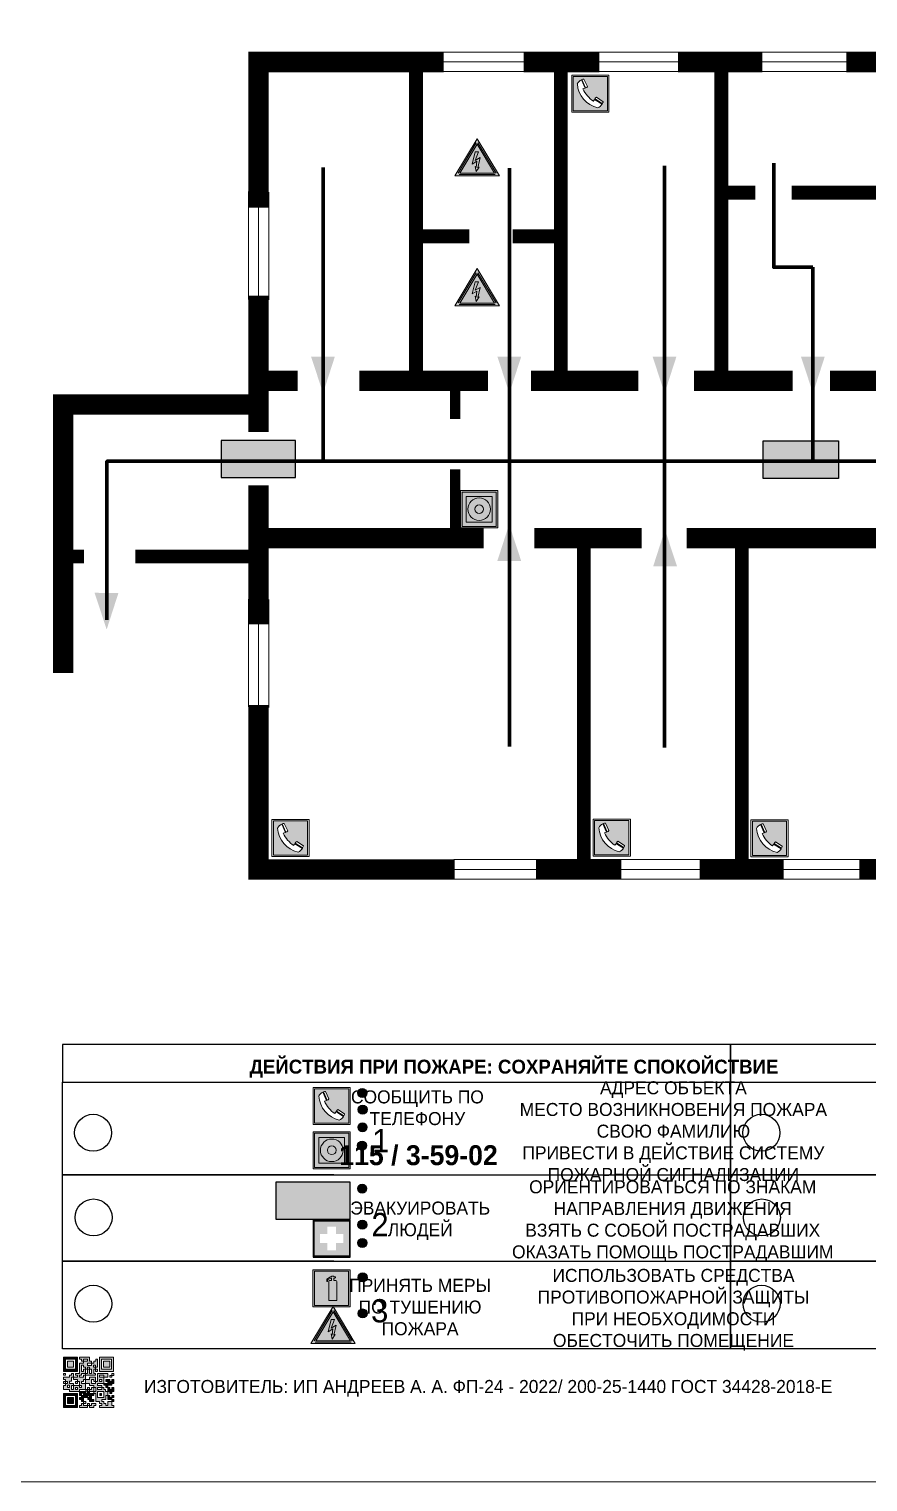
# Model space of a CAD drawing. Header units: millimetres. Extents: x 13114 to 67229, y 22859 to 38520.
# Drawn here: x 24420 to 24600.5, y 34762.7 to 35075.5 of the extents above; entities that cross this region are included whole.
import ezdxf

# ---------------------------------------------------------------- set-up
doc = ezdxf.new("R2010")
doc.units = ezdxf.units.MM
doc.layers.add('План_Штампы', color=7, linetype='Continuous')
doc.styles.add('обычный', font='arial.ttf')

# ---------------------------------------------------------------- blocks, each defined once
blk = doc.blocks.new('A$C3E6D3DDE')
at = {"lineweight": 5}
h = blk.add_hatch(color=40, dxfattribs=at)
h.paths.add_polyline_path([(24.1, 1.45), (16.46, -11.35), (31.74, -11.35)])
h.paths.add_polyline_path([(24.09, -0.46), (30.03, -10.41), (18.14, -10.41)], flags=16)
h.paths.add_polyline_path([(24.54, -3.08), (23.41, -6.02), (25.13, -5.01), (24.33, -8.5), (24.82, -8.27), (23.79, -9.86), (23.4, -8.04), (23.8, -8.43), (24.04, -6.29), (22.39, -7.25), (23.44, -3.08)], flags=0)
h = blk.add_hatch(color=256, dxfattribs=at)
h.paths.add_polyline_path([(24.37, 0.03, 0.567511), (23.82, 0.03), (17.59, -10.4, 0.582454), (17.86, -10.88), (30.32, -10.88, 0.582149), (30.6, -10.4)])
h.paths.add_polyline_path([(24.09, -0.46), (18.14, -10.41), (30.03, -10.41)], flags=16)
h.paths.add_polyline_path([(24.54, -3.08), (23.41, -6.02), (25.13, -5.01), (24.33, -8.5), (24.82, -8.27), (23.79, -9.86), (23.4, -8.04), (23.8, -8.43), (24.04, -6.29), (22.39, -7.25), (23.44, -3.08)], flags=0)
h = blk.add_hatch(color=40, dxfattribs=at)
h.paths.add_polyline_path([(24.09, -0.46), (18.14, -10.41), (30.03, -10.41)])
h.paths.add_polyline_path([(24.82, -8.27), (23.79, -9.86), (23.4, -8.04), (23.8, -8.43), (24.04, -6.29), (22.39, -7.25), (23.44, -3.08), (24.54, -3.08), (23.41, -6.02), (25.13, -5.01), (24.33, -8.5)], flags=16)
at = {"color": 40, "lineweight": 5}
for p, q in [((16.46, -11.35), (24.1, 1.45)), ((24.1, 1.45), (31.74, -11.35))]:
    blk.add_line(p, q, dxfattribs=at)
at = {"lineweight": 5}
for p, q in [((17.59, -10.4), (23.82, 0.03)), ((24.37, 0.03), (30.6, -10.4)), ((18.14, -10.41), (24.09, -0.46)), ((23.44, -3.08), (22.39, -7.25)), ((23.41, -6.02), (24.54, -3.08)), ((24.54, -3.08), (23.44, -3.08)), ((24.09, -0.46), (30.03, -10.41)), ((22.39, -7.25), (24.04, -6.29)), ((23.8, -8.43), (23.4, -8.04)), ((23.4, -8.04), (23.79, -9.86)), ((25.13, -5.01), (23.41, -6.02)), ((23.79, -9.86), (24.82, -8.27)), ((24.04, -6.29), (23.8, -8.43)), ((24.33, -8.5), (25.13, -5.01)), ((24.82, -8.27), (24.33, -8.5)), ((17.86, -10.88), (30.32, -10.88)), ((18.14, -10.41), (30.03, -10.41))]:
    blk.add_line(p, q, dxfattribs=at)
at = {"color": 50, "lineweight": 5}
blk.add_line((31.74, -11.35), (16.46, -11.35), dxfattribs=at)
blk = doc.blocks.new('QR')
at = {"lineweight": 0}
h = blk.add_hatch(color=256, dxfattribs=at)
h.dxf.hatch_style = 1
h.paths.add_polyline_path([(9241.16, 2687.38), (9242.01, 2687.38), (9242.01, 2687.83), (9241.59, 2687.83), (9241.59, 2688.68), (9239.45, 2688.68), (9239.45, 2688.25), (9239.86, 2688.25), (9239.86, 2687.83), (9240.29, 2687.83), (9240.29, 2688.25), (9241.16, 2688.25), (9241.16, 2687.83), (9240.29, 2687.83), (9240.29, 2687.38), (9239.45, 2687.38), (9239.45, 2685.22), (9238.57, 2685.22), (9238.57, 2684.8), (9239.02, 2684.8), (9239.02, 2684.37), (9238.13, 2684.37), (9238.13, 2683.92), (9239.02, 2683.92), (9239.02, 2683.5), (9239.44, 2683.5), (9239.44, 2682.64), (9239.87, 2682.64), (9239.87, 2682.18), (9239.44, 2682.18), (9239.44, 2682.64), (9238.13, 2682.64), (9238.13, 2681.76), (9237.71, 2681.76), (9237.71, 2682.64), (9238.13, 2682.64), (9238.13, 2683.07), (9237.27, 2683.07), (9237.27, 2683.51), (9237.71, 2683.51), (9237.71, 2684.37), (9238.13, 2684.37), (9238.13, 2685.22), (9237.71, 2685.22), (9237.71, 2684.8), (9237.28, 2684.8), (9237.28, 2684.38), (9235.98, 2684.38), (9235.98, 2683.92), (9236.4, 2683.92), (9236.4, 2683.49), (9236.84, 2683.49), (9236.84, 2683.07), (9236.4, 2683.07), (9236.4, 2682.64), (9235.98, 2682.64), (9235.98, 2681.76), (9237.29, 2681.76), (9237.29, 2681.33), (9239.43, 2681.33), (9239.43, 2681.76), (9240.74, 2681.76), (9240.74, 2683.05), (9239.87, 2683.05), (9239.87, 2683.5), (9240.29, 2683.5), (9240.29, 2683.91), (9240.74, 2683.91), (9240.74, 2684.81), (9240.29, 2684.81), (9240.29, 2684.79), (9240.29, 2684.37), (9239.45, 2684.37), (9239.45, 2684.8), (9239.87, 2684.8), (9239.87, 2685.21), (9240.74, 2685.21), (9240.74, 2686.1), (9240.29, 2686.1), (9240.29, 2685.64), (9239.86, 2685.64), (9239.86, 2686.95), (9240.29, 2686.95), (9240.29, 2686.52), (9240.74, 2686.52), (9240.74, 2686.1), (9241.16, 2686.1), (9241.16, 2686.53), (9241.59, 2686.53), (9241.59, 2686.1), (9242.02, 2686.1), (9242.02, 2685.21), (9241.59, 2685.21), (9241.59, 2686.1), (9241.16, 2686.1), (9241.16, 2685.21), (9240.74, 2685.21), (9240.74, 2684.81), (9242.89, 2684.81), (9242.89, 2685.22), (9242.47, 2685.22), (9242.47, 2686.11), (9242.89, 2686.11), (9242.89, 2686.52), (9242.46, 2686.52), (9242.46, 2686.95), (9242.89, 2686.95), (9242.89, 2686.52), (9243.32, 2686.52), (9243.32, 2688.26), (9242.9, 2688.26), (9242.9, 2687.83), (9242.47, 2687.83), (9242.47, 2687.38), (9242.01, 2687.38), (9242.01, 2686.94), (9241.16, 2686.94)])
h.paths.add_polyline_path([(9239.02, 2682.18), (9239.02, 2681.76), (9238.54, 2681.76), (9238.54, 2682.18)], flags=16)
h.paths.add_polyline_path([(9237.27, 2682.65), (9237.27, 2682.19), (9236.83, 2682.19), (9236.83, 2682.65)], flags=16)
h = blk.add_hatch(color=256, dxfattribs=at)
h.dxf.hatch_style = 1
h.paths.add_polyline_path([(9238.15, 2687.83), (9236.83, 2687.83), (9236.83, 2686.52), (9238.15, 2686.52)], flags=0)
h.paths.add_polyline_path([(9239.01, 2685.65), (9239.01, 2688.68), (9235.98, 2688.68), (9235.98, 2685.65)])
h.paths.add_polyline_path([(9236.41, 2686.1), (9236.41, 2688.26), (9238.56, 2688.26), (9238.56, 2686.1)], flags=16)
h.paths.add_polyline_path([(9236.83, 2686.52), (9236.83, 2687.83), (9238.15, 2687.83), (9238.15, 2686.52)], flags=0)
h = blk.add_hatch(color=256, dxfattribs=at)
h.dxf.hatch_style = 1
h.paths.add_polyline_path([(9238.15, 2686.52), (9238.15, 2687.83), (9236.83, 2687.83), (9236.83, 2686.52)])
h.paths.add_polyline_path([(9245.91, 2686.52), (9245.91, 2687.83), (9244.59, 2687.83), (9244.59, 2686.52)], flags=0)
h.paths.add_polyline_path([(9246.77, 2685.65), (9246.77, 2688.68), (9243.74, 2688.68), (9243.74, 2685.65)])
h.paths.add_polyline_path([(9244.17, 2686.1), (9244.17, 2688.26), (9246.32, 2688.26), (9246.32, 2686.1)], flags=16)
h.paths.add_polyline_path([(9244.59, 2686.52), (9244.59, 2687.83), (9245.91, 2687.83), (9245.91, 2686.52)], flags=0)
h = blk.add_hatch(color=256, dxfattribs=at)
h.dxf.hatch_style = 1
h.paths.add_polyline_path([(9240.75, 2681.76), (9240.75, 2681.35), (9241.17, 2681.35), (9241.17, 2681.76)])
h.paths.add_polyline_path([(9241.6, 2682.18), (9241.17, 2682.18), (9241.17, 2681.76), (9241.6, 2681.76)])
h.paths.add_polyline_path([(9242.47, 2681.34), (9242.47, 2682.19), (9242.02, 2682.19), (9242.02, 2681.76), (9241.6, 2681.76), (9241.6, 2681.34)])
h.paths.add_polyline_path([(9239.87, 2678.3), (9239.44, 2678.3), (9239.44, 2677.89), (9241.17, 2677.89), (9241.17, 2678.3), (9240.28, 2678.3), (9240.28, 2678.73), (9239.87, 2678.73)])
h.paths.add_polyline_path([(9240.75, 2678.73), (9240.75, 2679.19), (9240.28, 2679.19), (9240.28, 2678.73)])
h.paths.add_polyline_path([(9241.6, 2678.73), (9241.17, 2678.73), (9241.17, 2678.3), (9241.6, 2678.3)])
h.paths.add_polyline_path([(9242.02, 2678.3), (9241.6, 2678.3), (9241.6, 2677.89), (9242.48, 2677.89), (9242.48, 2678.31), (9242.9, 2678.31), (9242.9, 2678.73), (9242.02, 2678.73)])
h.paths.add_polyline_path([(9246.36, 2684.37), (9246.36, 2684.79), (9245.93, 2684.79), (9245.93, 2684.37)])
h.paths.add_polyline_path([(9246.78, 2685.2), (9246.36, 2685.2), (9246.36, 2684.79), (9246.78, 2684.79)])
h.paths.add_polyline_path([(9245.91, 2687.83), (9244.59, 2687.83), (9244.59, 2686.52), (9245.91, 2686.52)])
h = blk.add_hatch(color=256, dxfattribs=at)
h.dxf.hatch_style = 1
h.paths.add_polyline_path([(9243.32, 2686.11), (9242.89, 2686.11), (9242.89, 2685.64), (9243.32, 2685.64)])
h.paths.add_polyline_path([(9239.02, 2683.07), (9239.02, 2683.5), (9238.56, 2683.5), (9238.56, 2683.07)])
h.paths.add_polyline_path([(9236.4, 2684.8), (9236.4, 2685.22), (9235.98, 2685.22), (9235.98, 2684.8)])
h.paths.add_polyline_path([(9236.4, 2683.07), (9236.4, 2683.49), (9235.98, 2683.49), (9235.98, 2683.07)])
h = blk.add_hatch(color=256, dxfattribs=at)
h.dxf.hatch_style = 1
h.paths.add_polyline_path([(9243.32, 2682.64), (9243.32, 2683.07), (9244.62, 2683.07), (9244.62, 2684.37), (9243.74, 2684.37), (9243.74, 2684.8), (9244.62, 2684.8), (9244.62, 2684.37), (9245.48, 2684.37), (9245.48, 2685.22), (9243.32, 2685.22), (9243.32, 2683.5), (9242.89, 2683.5), (9242.89, 2683.06), (9242.01, 2683.06), (9242.01, 2683.91), (9242.47, 2683.91), (9242.47, 2683.5), (9242.89, 2683.5), (9242.89, 2684.38), (9241.59, 2684.38), (9241.59, 2683.91), (9240.74, 2683.91), (9240.74, 2683.05), (9241.59, 2683.05), (9241.59, 2682.64), (9242.47, 2682.64), (9242.47, 2682.19), (9242.91, 2682.19), (9242.91, 2681.34), (9242.48, 2681.34), (9242.48, 2680.91), (9242.91, 2680.91), (9242.91, 2679.17), (9243.75, 2679.17), (9243.75, 2678.73), (9244.2, 2678.73), (9244.2, 2678.3), (9243.75, 2678.3), (9243.75, 2677.88), (9246.78, 2677.88), (9246.78, 2678.3), (9246.35, 2678.3), (9246.35, 2679.19), (9245.48, 2679.19), (9245.48, 2678.31), (9245.05, 2678.31), (9245.05, 2678.73), (9244.62, 2678.73), (9244.62, 2679.19), (9244.2, 2679.19), (9244.2, 2679.61), (9245.05, 2679.61), (9245.05, 2680.46), (9245.48, 2680.46), (9245.48, 2681.34), (9245.04, 2681.34), (9245.04, 2681.76), (9244.63, 2681.76), (9244.63, 2682.19), (9244.21, 2682.19), (9244.21, 2681.76), (9243.32, 2681.76), (9243.32, 2682.19), (9244.21, 2682.19), (9244.21, 2682.64)])
h.paths.add_polyline_path([(9243.75, 2683.49), (9243.75, 2683.92), (9244.21, 2683.92), (9244.21, 2683.49)], flags=16)
h.paths.add_polyline_path([(9243.32, 2681.34), (9244.63, 2681.34), (9244.63, 2680.04), (9243.32, 2680.04)], flags=16)
h.paths.add_polyline_path([(9243.76, 2680.89), (9244.18, 2680.89), (9244.18, 2680.48), (9243.76, 2680.48)], flags=0)
h = blk.add_hatch(color=256, dxfattribs=at)
h.dxf.hatch_style = 1
h.paths.add_polyline_path([(9246.36, 2683.07), (9246.78, 2683.07), (9246.78, 2683.92), (9246.36, 2683.92), (9246.36, 2683.49), (9245.92, 2683.49), (9245.92, 2683.92), (9245.06, 2683.92), (9245.06, 2683.49), (9245.48, 2683.49), (9245.48, 2683.07), (9244.62, 2683.07), (9244.62, 2682.65), (9245.05, 2682.65), (9245.05, 2682.18), (9245.48, 2682.18), (9245.48, 2682.65), (9246.36, 2682.65)])
h.paths.add_polyline_path([(9246.78, 2682.18), (9246.36, 2682.18), (9246.36, 2681.75), (9245.92, 2681.75), (9245.92, 2682.18), (9245.48, 2682.18), (9245.48, 2681.34), (9245.48, 2681.34), (9245.94, 2681.34), (9245.94, 2680.91), (9246.36, 2680.91), (9246.36, 2681.34), (9246.78, 2681.34)])
h = blk.add_hatch(color=256, dxfattribs=at)
h.dxf.hatch_style = 1
h.paths.add_polyline_path([(9235.98, 2680.9), (9235.98, 2677.86), (9239.02, 2677.86), (9239.02, 2680.9)])
h.paths.add_polyline_path([(9238.57, 2680.48), (9238.57, 2678.32), (9236.41, 2678.32), (9236.41, 2680.48)], flags=16)
h.paths.add_polyline_path([(9238.15, 2680.05), (9238.15, 2678.74), (9236.83, 2678.74), (9236.83, 2680.05)], flags=0)
h = blk.add_hatch(color=256, dxfattribs=at)
h.dxf.hatch_style = 1
h.paths.add_polyline_path([(9242.02, 2680.46), (9242.48, 2680.46), (9242.48, 2680.91), (9241.58, 2680.91), (9241.58, 2681.35), (9241.17, 2681.35), (9241.17, 2680.91), (9240.75, 2680.91), (9240.75, 2681.33), (9239.43, 2681.33), (9239.43, 2680.46), (9239.86, 2680.46), (9239.86, 2680.92), (9240.3, 2680.92), (9240.3, 2680.46), (9239.86, 2680.46), (9239.86, 2680.04), (9239.44, 2680.04), (9239.44, 2679.62), (9239.86, 2679.62), (9239.86, 2679.19), (9240.29, 2679.19), (9240.29, 2680.03), (9241.18, 2680.03), (9241.18, 2680.47), (9241.6, 2680.47), (9241.6, 2680.03), (9241.18, 2680.03), (9241.18, 2679.61), (9241.6, 2679.61), (9241.6, 2679.19), (9242.47, 2679.19), (9242.47, 2679.6), (9242.02, 2679.6)])
h = blk.add_hatch(color=256, dxfattribs=at)
h.dxf.hatch_style = 1
h.paths.add_polyline_path([(9244.18, 2680.48), (9244.18, 2680.89), (9243.76, 2680.89), (9243.76, 2680.48)])
h = blk.add_hatch(color=256, dxfattribs=at)
h.dxf.hatch_style = 1
h.paths.add_polyline_path([(9245.93, 2680.04), (9245.93, 2680.46), (9245.48, 2680.46), (9245.48, 2679.62), (9246.35, 2679.62), (9246.35, 2680.04)])
h.paths.add_polyline_path([(9246.78, 2680.04), (9246.78, 2680.46), (9246.35, 2680.46), (9246.35, 2680.04)])
h.paths.add_polyline_path([(9246.78, 2679.18), (9246.78, 2679.62), (9246.35, 2679.62), (9246.35, 2679.18)])
h = blk.add_hatch(color=256, dxfattribs=at)
h.dxf.hatch_style = 1
h.paths.add_polyline_path([(9238.15, 2680.05), (9236.83, 2680.05), (9236.83, 2678.74), (9238.15, 2678.74)])
for points in [[(9237.71, 2685.22), (9238.13, 2685.22), (9238.13, 2684.37), (9237.71, 2684.37), (9237.71, 2683.51), (9237.27, 2683.51), (9237.27, 2683.07), (9238.13, 2683.07), (9238.13, 2682.64), (9237.71, 2682.64), (9237.71, 2681.76), (9238.13, 2681.76), (9238.13, 2682.64), (9239.44, 2682.64), (9239.44, 2683.5), (9239.02, 2683.5), (9239.02, 2683.07), (9238.56, 2683.07), (9238.56, 2683.5), (9239.02, 2683.5), (9239.02, 2683.92), (9238.13, 2683.92), (9238.13, 2684.37), (9239.02, 2684.37), (9239.02, 2684.8), (9238.57, 2684.8), (9238.57, 2685.22), (9239.45, 2685.22), (9239.45, 2687.38), (9240.29, 2687.38), (9240.29, 2687.83), (9239.86, 2687.83), (9239.86, 2688.25), (9239.45, 2688.25), (9239.45, 2688.68), (9241.59, 2688.68), (9241.59, 2687.83), (9242.01, 2687.83), (9242.01, 2687.38), (9242.47, 2687.38), (9242.47, 2687.83), (9242.9, 2687.83), (9242.9, 2688.26), (9243.32, 2688.26), (9243.32, 2686.52), (9242.89, 2686.52), (9242.89, 2686.11), (9243.32, 2686.11), (9243.32, 2685.64), (9242.89, 2685.64), (9242.89, 2686.11), (9242.47, 2686.11), (9242.47, 2685.22), (9242.89, 2685.22), (9242.89, 2684.81), (9240.74, 2684.81), (9240.74, 2683.91), (9241.59, 2683.91), (9241.59, 2684.38), (9242.89, 2684.38), (9242.89, 2683.5), (9242.47, 2683.5), (9242.47, 2683.91), (9242.01, 2683.91), (9242.01, 2683.06), (9242.89, 2683.06), (9242.89, 2683.5), (9243.32, 2683.5), (9243.32, 2685.22), (9245.48, 2685.22), (9245.48, 2684.37), (9244.62, 2684.37), (9244.62, 2683.07), (9245.48, 2683.07), (9245.48, 2683.49), (9245.06, 2683.49), (9245.06, 2683.92), (9245.92, 2683.92), (9245.92, 2683.49), (9246.36, 2683.49), (9246.36, 2683.92), (9246.78, 2683.92), (9246.78, 2683.07), (9246.36, 2683.07), (9246.36, 2682.65), (9245.48, 2682.65), (9245.48, 2682.18), (9245.92, 2682.18), (9245.92, 2681.75), (9246.36, 2681.75), (9246.36, 2682.18), (9246.78, 2682.18), (9246.78, 2681.34), (9246.36, 2681.34), (9246.36, 2680.91), (9245.94, 2680.91), (9245.94, 2681.34), (9245.48, 2681.34), (9245.48, 2680.46), (9245.93, 2680.46), (9245.93, 2680.04), (9246.35, 2680.04), (9246.35, 2680.46), (9246.78, 2680.46), (9246.78, 2680.04), (9246.78, 2680.04), (9246.35, 2680.04), (9246.35, 2679.62), (9246.78, 2679.62), (9246.78, 2679.18), (9246.35, 2679.18), (9246.35, 2678.3), (9246.78, 2678.3), (9246.78, 2677.88), (9243.75, 2677.88), (9243.75, 2678.3), (9244.2, 2678.3), (9244.2, 2678.73), (9243.75, 2678.73), (9243.75, 2679.17), (9242.91, 2679.17), (9242.91, 2680.91), (9242.48, 2680.91), (9242.48, 2680.46), (9242.02, 2680.46), (9242.02, 2679.6), (9242.47, 2679.6), (9242.47, 2679.19), (9241.6, 2679.19), (9241.6, 2679.61), (9241.18, 2679.61), (9241.18, 2680.03), (9240.29, 2680.03), (9240.29, 2679.19), (9240.75, 2679.19), (9240.75, 2678.73), (9240.28, 2678.73), (9240.28, 2678.3), (9241.17, 2678.3), (9241.17, 2678.73), (9241.6, 2678.73), (9241.6, 2678.3), (9242.02, 2678.3), (9242.02, 2678.73), (9242.9, 2678.73), (9242.9, 2678.31), (9242.48, 2678.31), (9242.48, 2677.89), (9241.6, 2677.89), (9241.6, 2678.3), (9241.17, 2678.3), (9241.17, 2677.89), (9239.44, 2677.89), (9239.44, 2678.3), (9239.87, 2678.3), (9239.87, 2678.73), (9240.28, 2678.73), (9240.28, 2679.19), (9240.29, 2679.19), (9239.86, 2679.19), (9239.86, 2679.62), (9239.44, 2679.62), (9239.44, 2680.04), (9239.86, 2680.04), (9239.86, 2680.46), (9239.43, 2680.46), (9239.43, 2681.33), (9237.29, 2681.33), (9237.29, 2681.76), (9235.98, 2681.76), (9235.98, 2682.64), (9236.4, 2682.64), (9236.4, 2683.07), (9235.98, 2683.07), (9235.98, 2683.49), (9236.4, 2683.49), (9236.4, 2683.92), (9235.98, 2683.92), (9235.98, 2684.38), (9237.28, 2684.38), (9237.28, 2684.8), (9237.71, 2684.8), (9237.71, 2685.22), (9237.92, 2685.22)], [(9240.74, 2686.1), (9240.74, 2686.52), (9240.29, 2686.52), (9240.29, 2686.95), (9239.86, 2686.95), (9239.86, 2685.64), (9240.29, 2685.64), (9240.29, 2686.1), (9240.74, 2686.1), (9240.74, 2686.52)], [(9240.74, 2685.21), (9239.87, 2685.21), (9239.87, 2684.8), (9239.45, 2684.8), (9239.45, 2684.37), (9240.29, 2684.37), (9240.29, 2684.79), (9240.29, 2684.81), (9240.74, 2684.81), (9240.74, 2685.21), (9239.87, 2685.21)], [(9240.74, 2683.91), (9240.29, 2683.91), (9240.29, 2683.5), (9239.87, 2683.5), (9239.87, 2683.05), (9240.74, 2683.05), (9240.74, 2683.91)], [(9244.62, 2684.37), (9244.62, 2684.8), (9243.74, 2684.8), (9243.74, 2684.37), (9244.62, 2684.37)], [(9240.74, 2683.05), (9240.74, 2681.76), (9239.43, 2681.76), (9239.43, 2681.33), (9240.75, 2681.33), (9240.75, 2681.35), (9240.75, 2680.91), (9241.17, 2680.91), (9241.17, 2681.35), (9241.58, 2681.35), (9241.58, 2680.91), (9242.48, 2680.91), (9242.48, 2681.34), (9242.91, 2681.34), (9242.91, 2682.19), (9242.47, 2682.19), (9242.47, 2682.64), (9241.59, 2682.64), (9241.59, 2683.05), (9240.74, 2683.05)], [(9239.86, 2680.46), (9239.86, 2680.92), (9240.3, 2680.92), (9240.3, 2680.46), (9239.86, 2680.46)], [(9241.6, 2681.76), (9242.02, 2681.76), (9242.02, 2682.19), (9242.47, 2682.19), (9242.47, 2681.34), (9241.6, 2681.34), (9241.6, 2681.76)], [(9244.62, 2683.07), (9243.32, 2683.07), (9243.32, 2682.64), (9244.21, 2682.64), (9244.21, 2682.19), (9243.32, 2682.19), (9243.32, 2681.76), (9244.21, 2681.76), (9244.21, 2682.19), (9244.63, 2682.19), (9244.63, 2681.76), (9245.04, 2681.76), (9245.04, 2681.34), (9245.48, 2681.34)], [(9245.48, 2680.46), (9245.05, 2680.46), (9245.05, 2679.61), (9244.2, 2679.61), (9244.2, 2679.19), (9244.62, 2679.19), (9244.62, 2678.73), (9245.05, 2678.73), (9245.05, 2678.31), (9245.48, 2678.31), (9245.48, 2679.19), (9246.35, 2679.19), (9246.35, 2679.07)], [(9245.48, 2682.18), (9245.05, 2682.18), (9245.05, 2682.65), (9244.62, 2682.65), (9244.62, 2683.07)], [(9245.48, 2682.18), (9245.48, 2681.34)], [(9246.35, 2679.62), (9245.48, 2679.62), (9245.48, 2680.46)], [(9245.48, 2680.46), (9245.48, 2679.62), (9246.35, 2679.62), (9246.35, 2680.04), (9245.93, 2680.04), (9245.93, 2680.46), (9245.48, 2680.46), (9245.48, 2679.62)], [(9246.35, 2679.62), (9246.35, 2679.18)]]:
    blk.add_lwpolyline(points, dxfattribs=at)
for points in [[(9235.98, 2685.65), (9239.01, 2685.65), (9239.01, 2688.68), (9235.98, 2688.68)], [(9236.41, 2688.26), (9238.56, 2688.26), (9238.56, 2686.1), (9236.41, 2686.1)], [(9236.83, 2687.83), (9238.15, 2687.83), (9238.15, 2686.52), (9236.83, 2686.52)], [(9240.29, 2687.83), (9241.16, 2687.83), (9241.16, 2688.25), (9240.29, 2688.25)], [(9240.29, 2688.25), (9241.16, 2688.25), (9241.16, 2687.83), (9240.29, 2687.83)], [(9242.01, 2687.38), (9241.16, 2687.38), (9241.16, 2686.94), (9242.01, 2686.94)], [(9241.16, 2687.38), (9242.01, 2687.38), (9242.01, 2686.94), (9241.16, 2686.94)], [(9242.89, 2686.52), (9242.46, 2686.52), (9242.46, 2686.95), (9242.89, 2686.95)], [(9243.74, 2685.65), (9246.77, 2685.65), (9246.77, 2688.68), (9243.74, 2688.68)], [(9244.17, 2688.26), (9246.32, 2688.26), (9246.32, 2686.1), (9244.17, 2686.1)], [(9244.59, 2687.83), (9245.91, 2687.83), (9245.91, 2686.52), (9244.59, 2686.52)], [(9235.98, 2684.8), (9236.4, 2684.8), (9236.4, 2685.22), (9235.98, 2685.22)], [(9236.4, 2683.07), (9236.84, 2683.07), (9236.84, 2683.49), (9236.4, 2683.49)], [(9241.16, 2686.1), (9240.74, 2686.1), (9240.74, 2685.21), (9241.16, 2685.21)], [(9241.16, 2686.53), (9241.59, 2686.53), (9241.59, 2686.1), (9241.16, 2686.1)], [(9241.59, 2686.1), (9242.02, 2686.1), (9242.02, 2685.21), (9241.59, 2685.21)], [(9243.75, 2683.92), (9244.21, 2683.92), (9244.21, 2683.49), (9243.75, 2683.49)], [(9245.93, 2684.79), (9246.36, 2684.79), (9246.36, 2684.37), (9245.93, 2684.37)], [(9246.36, 2685.2), (9246.78, 2685.2), (9246.78, 2684.79), (9246.36, 2684.79)], [(9235.98, 2677.86), (9239.02, 2677.86), (9239.02, 2680.9), (9235.98, 2680.9)], [(9236.41, 2680.48), (9238.57, 2680.48), (9238.57, 2678.32), (9236.41, 2678.32)], [(9236.83, 2682.19), (9237.27, 2682.19), (9237.27, 2682.65), (9236.83, 2682.65)], [(9238.54, 2682.18), (9239.02, 2682.18), (9239.02, 2681.76), (9238.54, 2681.76)], [(9239.44, 2682.64), (9239.87, 2682.64), (9239.87, 2682.18), (9239.44, 2682.18)], [(9240.75, 2681.76), (9241.17, 2681.76), (9241.17, 2681.35), (9240.75, 2681.35)], [(9241.17, 2682.18), (9241.6, 2682.18), (9241.6, 2681.76), (9241.17, 2681.76)], [(9241.18, 2680.03), (9241.6, 2680.03), (9241.6, 2680.47), (9241.18, 2680.47)], [(9243.32, 2680.04), (9244.63, 2680.04), (9244.63, 2681.34), (9243.32, 2681.34)], [(9243.76, 2680.89), (9244.18, 2680.89), (9244.18, 2680.48), (9243.76, 2680.48)], [(9236.83, 2680.05), (9238.15, 2680.05), (9238.15, 2678.74), (9236.83, 2678.74)]]:
    blk.add_lwpolyline(points, close=True, dxfattribs=at)
blk = doc.blocks.new('A$C456E1F9C')
at = {"lineweight": 5}
h = blk.add_hatch(color=242, dxfattribs=at)
h.paths.add_polyline_path([(0.51, -1.47), (0.51, -13.26), (12.29, -13.26), (12.29, -1.47)])
h.paths.add_polyline_path([(5.42, -4.95, -0.254479), (4.78, -5.4), (3.52, -2.53, -0.209735), (4.23, -2.4)], flags=16)
h.paths.add_polyline_path([(8.53, -8.6), (10.87, -10.17), (10.54, -10.76), (8.03, -9.13, -0.192251)], flags=16)
h.paths.add_polyline_path([(4.61, -5.49, 0.005518), (3.87, -5.72, 0.128647), (7.49, -10.01, 0.00809), (7.83, -9.33), (10.47, -10.97, -0.16736), (8.99, -12.25, -0.327862), (1.95, -3.95, -0.166952), (3.36, -2.62)], flags=16)
at = {"color": 242, "lineweight": 5}
for p, q in [((0, -13.77), (0, -0.97)), ((12.8, -0.97), (0, -0.97)), ((4.61, -5.49), (3.36, -2.62)), ((3.52, -2.53), (4.78, -5.4)), ((4.23, -2.4), (5.42, -4.95)), ((12.8, -13.77), (12.8, -0.97)), ((7.83, -9.33), (10.47, -10.97)), ((8.03, -9.13), (10.54, -10.76)), ((10.81, -10.12), (8.53, -8.6)), ((0, -13.77), (12.8, -13.77)), ((10.54, -10.76), (10.8, -10.3)), ((10.8, -10.3), (10.81, -10.12))]:
    blk.add_line(p, q, dxfattribs=at)
blk.add_lwpolyline([(0.51, -1.47), (12.29, -1.47), (12.29, -13.26), (0.51, -13.26)], close=True, dxfattribs=at)
for centre, radius, start, end in [((4.59, -5.34), 2.99, 114.2845, 152.1974), ((11.12, -3.31), 9.19, 183.9915, 256.6009), ((4.02, -3.27), 0.891, 76.3284, 123.7092), ((4.68, -4.59), 0.824, 276.9621, 334.0723), ((14.98, -39.1), 35.17, 107.1487, 108.4135), ((13.86, -0.94), 11.08, 205.5536, 234.8762), ((-13.31, 0.8), 23.44, 332.5487, 334.4027), ((8.94, -9.5), 0.989, 114.4092, 157.9388), ((7.87, -9.46), 3, 291.9291, 329.9329)]:
    blk.add_arc(centre, radius, start, end, dxfattribs=at)
blk = doc.blocks.new('A$C54414219')
at = {"true_color": 0xffffff}
h = blk.add_hatch(color=7, dxfattribs=at)
h.paths.add_polyline_path([(2.39, -9.45), (2.39, -18.3), (11.23, -18.3), (11.23, -9.45)], flags=0)
h.paths.add_polyline_path([(10.71, -13.87, -1), (2.92, -13.87, -1)], flags=0)
h.paths.add_polyline_path([(8.3, -13.87, -1), (5.33, -13.87, -1)], flags=0)
h.paths.add_polyline_path([(0.41, -7.47), (0.41, -20.27), (13.21, -20.27), (13.21, -7.47)])
h.paths.add_polyline_path([(0.92, -19.77), (12.71, -19.77), (12.71, -7.98), (0.92, -7.98)], flags=16)
h.paths.add_polyline_path([(11.23, -9.45), (11.23, -18.3), (2.39, -18.3), (2.39, -9.45)], flags=0)
at = {"lineweight": 5}
h = blk.add_hatch(color=242, dxfattribs=at)
h.paths.add_polyline_path([(12.71, -7.98), (0.92, -7.98), (0.92, -19.77), (12.71, -19.77)])
h.paths.add_polyline_path([(11.23, -18.3), (2.39, -18.3), (2.39, -9.45), (11.23, -9.45)], flags=16)
h.paths.add_polyline_path([(10.71, -13.87, -1), (2.92, -13.87, -1)], flags=0)
h.paths.add_polyline_path([(8.3, -13.87, -1), (5.33, -13.87, -1)], flags=0)
at = {"true_color": 0xffffff}
h = blk.add_hatch(color=7, dxfattribs=at)
h.paths.add_polyline_path([(2.39, -9.45), (2.39, -18.3), (11.23, -18.3), (11.23, -9.45)])
h.paths.add_polyline_path([(10.71, -13.87, -1), (2.92, -13.87, -1)], flags=16)
h.paths.add_polyline_path([(8.3, -13.87, -1), (5.33, -13.87, -1)], flags=0)
at = {"lineweight": 5}
h = blk.add_hatch(color=242, dxfattribs=at)
h.paths.add_polyline_path([(2.92, -13.87, 1), (10.71, -13.87, 1)])
h.paths.add_polyline_path([(8.3, -13.87, -1), (5.33, -13.87, -1)], flags=16)
at = {"color": 242, "lineweight": 5}
for p, q in [((0.41, -20.27), (0.41, -7.47)), ((0.41, -7.47), (13.21, -7.47)), ((0.41, -7.47), (13.21, -7.47)), ((13.21, -20.27), (13.21, -7.47)), ((0.41, -20.27), (13.21, -20.27))]:
    blk.add_line(p, q, dxfattribs=at)
for points in [[(0.92, -7.98), (12.71, -7.98), (12.71, -19.77), (0.92, -19.77)], [(2.39, -9.45), (11.23, -9.45), (11.23, -18.3), (2.39, -18.3)]]:
    blk.add_lwpolyline(points, close=True, dxfattribs=at)
for radius in [3.89, 1.49]:
    blk.add_circle((6.81, -13.87), radius, dxfattribs=at)
blk = doc.blocks.new('A$C32E8229D')
at = {"true_color": 0xffffff}
blk.add_hatch(color=7, dxfattribs=at).paths.add_polyline_path([(0, 0), (0, -8), (16, -8), (16, 0)])
h = blk.add_hatch(color=126)
h.paths.add_polyline_path([(0.2, -0.2), (15.8, -0.2), (15.8, -7.8), (0.2, -7.8)])
h.paths.add_polyline_path([(13.49, -2.05), (12.08, -2.05), (11.37, -2.63, 0.162397), (11.29, -2.84), (11.29, -3.63), (10.35, -3.63), (10.35, -4.05), (11.68, -4.05), (11.68, -3.48), (12.26, -4.28), (11.29, -5.1), (11.29, -6.78), (11.85, -6.78), (11.85, -5.44), (12.8, -4.64), (12.8, -5.94), (14.46, -5.94), (14.46, -5.39), (13.45, -5.39), (13.45, -3.97), (12.46, -2.59), (13.15, -2.59), (13.69, -3.34), (14.18, -3)], flags=16)
h.paths.add_polyline_path([(10.74, -1.82, 1), (11.8, -1.82, 1)], flags=16)
h.paths.add_polyline_path([(9.39, -3.59), (5.99, -3.59), (6.56, -3.03), (5.91, -3.03), (5.1, -3.83), (5.91, -4.64), (6.56, -4.64), (5.99, -4.09), (9.39, -4.09)], flags=16)
h.paths.add_polyline_path([(4.29, -1.08), (1.72, -1.08), (1.72, -6.6), (4.29, -6.6)], flags=16)
at = {"color": 126}
blk.add_lwpolyline([(16, -8), (0, -8), (0, 0), (16, 0)], close=True, dxfattribs=at)
blk = doc.blocks.new('A$C18900ED3')
h = blk.add_hatch(color=126)
h.paths.add_polyline_path([(-0.18, -0.18), (-7.02, -0.18), (-7.02, -7.02), (-0.18, -7.02)])
h.paths.add_polyline_path([(-5.89, -4.46), (-5.89, -2.77), (-4.46, -2.77), (-4.46, -1.31), (-2.77, -1.31), (-2.77, -2.77), (-1.33, -2.77), (-1.33, -4.46), (-2.77, -4.46), (-2.77, -5.89), (-4.46, -5.89), (-4.46, -4.46)], flags=16)
at = {"color": 126}
for p, q in [((-7.2, 0), (-7.2, -7.2)), ((0, 0), (-7.2, 0)), ((0, -7.2), (0, 0)), ((-7.02, -7.02), (-7.02, -0.18)), ((-7.02, -0.18), (-0.18, -0.18)), ((-0.18, -0.18), (-0.18, -7.02)), ((-7.2, -7.2), (0, -7.2)), ((-0.18, -7.02), (-7.02, -7.02))]:
    blk.add_line(p, q, dxfattribs=at)
blk = doc.blocks.new('A$C3AD82952')
at = {"true_color": 0xf5f5ff}
h = blk.add_hatch(color=7, dxfattribs=at)
h.dxf.hatch_style = 1
h.paths.add_polyline_path([(8.21, 8.73, 0.414214), (7.89, 9.05), (7.22, 9.05), (7.22, 9.92), (7.59, 9.92, 1), (7.57, 10.36), (7.22, 10.36), (7.22, 10.6), (6.43, 10.6), (6.43, 10.36), (6.01, 10.36), (4.74, 9.59), (4.74, 8.69), (4.98, 8.73), (4.98, 9.26), (6.12, 9.91), (6.43, 9.91), (6.43, 9.05), (5.76, 9.05, 0.414214), (5.44, 8.73), (5.44, 2.2), (8.21, 2.2)], flags=0)
h.paths.add_polyline_path([(12.8, 12.8), (0, 12.8), (0, 0), (12.8, 0)])
h.paths.add_polyline_path([(0.51, 12.29), (12.29, 12.29), (12.29, 0.51), (0.51, 0.51)], flags=16)
h.paths.add_polyline_path([(4.74, 9.59), (6.01, 10.36), (6.43, 10.36), (6.43, 10.6), (7.22, 10.6), (7.22, 10.36), (7.59, 10.36, -0.94586), (7.59, 9.92), (7.22, 9.92), (7.22, 9.05), (7.89, 9.05, -0.414214), (8.21, 8.73), (8.21, 2.2), (5.44, 2.2), (5.44, 8.73, -0.414214), (5.76, 9.05), (6.43, 9.05), (6.43, 9.91), (6.12, 9.91), (4.98, 9.26), (4.98, 8.73), (4.74, 8.69)], flags=0)
h = blk.add_hatch(color=242)
h.dxf.hatch_style = 1
h.paths.add_polyline_path([(12.29, 12.29), (0.51, 12.29), (0.51, 0.51), (12.29, 0.51)])
h.paths.add_polyline_path([(4.74, 8.69), (4.74, 9.59), (6.01, 10.36), (6.43, 10.36), (6.43, 10.6), (7.22, 10.6), (7.22, 10.36), (7.59, 10.36, -0.94586), (7.59, 9.92), (7.22, 9.92), (7.22, 9.05), (7.89, 9.05, -0.414214), (8.21, 8.73), (8.21, 2.2), (5.44, 2.2), (5.44, 8.73, -0.414214), (5.76, 9.05), (6.43, 9.05), (6.43, 9.91), (6.12, 9.91), (4.98, 9.26), (4.98, 8.73)], flags=16)
h = blk.add_hatch(color=7, dxfattribs=at)
h.dxf.hatch_style = 1
h.paths.add_polyline_path([(8.21, 8.73, 0.414214), (7.89, 9.05), (7.22, 9.05), (7.22, 9.92), (7.59, 9.92, 1), (7.57, 10.36), (7.22, 10.36), (7.22, 10.6), (6.43, 10.6), (6.43, 10.36), (6.01, 10.36), (4.74, 9.59), (4.74, 8.69), (4.98, 8.73), (4.98, 9.26), (6.12, 9.91), (6.43, 9.91), (6.43, 9.05), (5.76, 9.05, 0.414214), (5.44, 8.73), (5.44, 2.2), (8.21, 2.2)])
at = {"color": 242, "lineweight": 5}
for p, q in [((0, 0), (0, 12.8)), ((0, 12.8), (12.8, 12.8)), ((6.01, 10.36), (4.74, 9.59)), ((6.01, 10.36), (6.43, 10.36)), ((7.22, 10.6), (6.43, 10.6)), ((6.43, 10.6), (6.43, 10.36)), ((7.22, 10.36), (7.22, 10.6)), ((7.59, 10.36), (7.22, 10.36)), ((12.8, 0), (12.8, 12.8)), ((4.74, 9.59), (4.74, 8.69)), ((4.74, 8.69), (4.98, 8.73)), ((4.98, 9.26), (6.12, 9.91)), ((4.98, 8.73), (4.98, 9.26)), ((5.44, 2.2), (5.44, 8.73)), ((5.76, 9.05), (6.43, 9.05)), ((6.12, 9.91), (6.43, 9.91)), ((6.43, 9.91), (6.43, 9.05)), ((7.22, 9.05), (7.22, 9.92)), ((7.59, 9.92), (7.22, 9.92)), ((7.89, 9.05), (7.22, 9.05)), ((8.21, 2.2), (8.21, 8.73)), ((0, 0), (12.8, 0)), ((5.44, 2.2), (8.21, 2.2))]:
    blk.add_line(p, q, dxfattribs=at)
blk.add_lwpolyline([(0.51, 12.29), (12.29, 12.29), (12.29, 0.51), (0.51, 0.51)], close=True, dxfattribs=at)
for centre, radius, start, end in [((7.58, 10.14), 0.223, 273.1875, 86.8125), ((5.76, 8.73), 0.32, 90, 180), ((7.89, 8.73), 0.32, 0, 90)]:
    blk.add_arc(centre, radius, start, end, dxfattribs=at)
blk = doc.blocks.new('A$C7B4425F7')
at = {"true_color": 0xffffff}
blk.add_hatch(color=7, dxfattribs=at).paths.add_polyline_path([(0, 0), (-16, 0), (-16, -8), (0, -8)])
h = blk.add_hatch(color=126)
h.paths.add_polyline_path([(-0.2, -0.2), (-15.8, -0.2), (-15.8, -7.8), (-0.2, -7.8)])
h.paths.add_polyline_path([(-11.76, -2.03), (-11.76, -3.66), (-11.17, -3.66, -0.568275), (-11.17, -6.18), (-12.58, -6.18), (-12.58, -2.03)], flags=16)
h.paths.add_polyline_path([(-13.33, -4.12, -0.495768), (-13.59, -6.18), (-15.03, -6.18), (-15.03, -2.03), (-13.59, -2.03, -0.487973)], flags=16)
h.paths.add_polyline_path([(-10.25, -2.03), (-9.48, -2.03), (-9.48, -6.18), (-10.25, -6.18)], flags=16)
h.paths.add_polyline_path([(-13.84, -3.69), (-14.24, -3.69), (-14.24, -3.03), (-13.9, -3.03, -0.692621)], flags=0)
h.paths.add_polyline_path([(-9.15, -2.03), (-8.4, -2.03), (-8.04, -3.07), (-7.68, -2.03), (-6.93, -2.03), (-7.64, -4.1), (-6.93, -6.18), (-7.68, -6.18), (-8.04, -5.14), (-8.4, -6.18), (-9.15, -6.18), (-8.44, -4.1)], flags=16)
h.paths.add_polyline_path([(-11.76, -4.46), (-11.42, -4.46, -0.692621), (-11.36, -5.12), (-11.76, -5.12)], flags=0)
h.paths.add_polyline_path([(-13.9, -5.2), (-14.24, -5.2), (-14.24, -4.55), (-13.84, -4.55, -0.708038)], flags=0)
edge = h.paths.add_edge_path(flags=16)
edge.add_ellipse((-5.51, -4.08), major_axis=(0, 2.05), ratio=0.586184, start_angle=0, end_angle=360)
edge = h.paths.add_edge_path(flags=0)
edge.add_ellipse((-5.51, -4.08), major_axis=(0, 1.14), ratio=0.454828, start_angle=0, end_angle=360)
h.paths.add_polyline_path([(-4.13, -4.96, 0.377264), (-3.48, -4.52, 0.0555), (-3.16, -2.03), (-1.66, -2.03), (-1.66, -4.96), (-0.96, -4.96), (-0.96, -7.01), (-1.75, -7.01), (-1.75, -6.18), (-3.3, -6.18), (-3.3, -7.02), (-4.13, -7.02)], flags=16)
h.paths.add_polyline_path([(-2.73, -2.91), (-2.28, -2.91), (-2.28, -4.96), (-3.05, -4.96, 0.079136)], flags=0)
at = {"color": 126}
blk.add_lwpolyline([(-16, -8), (0, -8), (0, 0), (-16, 0)], close=True, dxfattribs=at)

msp = doc.modelspace()

# ---------------------------------------------------------------- hatches: boundary and pattern name
at = {"lineweight": 0}
h = msp.add_hatch(color=256, dxfattribs=at)
h.dxf.hatch_style = 1
h.paths.add_polyline_path([(24490.74, 34846.47, 1), (24492.67, 34846.47, 1)])
h = msp.add_hatch(color=256, dxfattribs=at)
h.dxf.hatch_style = 1
h.paths.add_polyline_path([(24490.84, 34842.88, 1), (24492.78, 34842.88, 1)])
h = msp.add_hatch(color=256, dxfattribs=at)
h.dxf.hatch_style = 1
h.paths.add_polyline_path([(24490.81, 34839.07, 1), (24492.74, 34839.07, 1)])
h = msp.add_hatch(color=256, dxfattribs=at)
h.dxf.hatch_style = 1
h.paths.add_polyline_path([(24490.72, 34835.14, 1), (24492.66, 34835.14, 1)])
h = msp.add_hatch(color=256, dxfattribs=at)
h.dxf.hatch_style = 1
h.paths.add_polyline_path([(24490.74, 34825.87, 1), (24492.67, 34825.87, 1)])
h = msp.add_hatch(color=256, dxfattribs=at)
h.dxf.hatch_style = 1
h.paths.add_polyline_path([(24490.78, 34818.09, 1), (24492.71, 34818.09, 1)])
h = msp.add_hatch(color=256, dxfattribs=at)
h.dxf.hatch_style = 1
h.paths.add_polyline_path([(24490.77, 34814.19, 1), (24492.7, 34814.19, 1)])
h = msp.add_hatch(color=256, dxfattribs=at)
h.dxf.hatch_style = 1
h.paths.add_polyline_path([(24490.83, 34806.77, 1), (24492.76, 34806.77, 1)])
h = msp.add_hatch(color=256, dxfattribs=at)
h.dxf.hatch_style = 1
h.paths.add_polyline_path([(24490.83, 34799, 1), (24492.76, 34799, 1)])

# ---------------------------------------------------------------- linework, layer by layer
at = {"color": 5, "lineweight": 0}
msp.add_lwpolyline([(24401.83, 34762.74), (25001.83, 34762.74), (25001.83, 35157.74), (24401.83, 35157.74)], close=True, dxfattribs=at)
at = {"lineweight": 0}
for points, const_width in [([(24469.42, 35037.07), (24469.42, 35068.4), (24509.21, 35068.4)], 4.4), ([(24503.28, 34999.74), (24503.28, 35067.74)], 3), ([(24534.44, 34999.74), (24534.44, 35068.78), (24534.44, 35030.84), (24524.04, 35030.84)], 3), ([(24526.42, 35068.4), (24542.74, 35068.4)], 4.4), ([(24559.66, 35068.4), (24577.76, 35068.4)], 4.4), ([(24568.94, 34999.74), (24568.94, 35068.01), (24568.94, 35040.27), (24576.3, 35040.27)], 3), ([(24592.34, 34999.74), (24604.41, 34999.74), (24604.41, 35068.4)], 4.4), ([(24595.89, 35068.4), (24614.46, 35068.4)], 4.4), ([(24584.08, 35040.27), (24605.53, 35040.27)], 3), ([(24503.28, 35030.84), (24514.72, 35030.84)], 3), ([(24427.38, 34936.87), (24427.38, 34994.68), (24469.42, 34994.68), (24469.42, 34988.75), (24469.42, 35018.09)], 4.4), ([(24469.42, 34999.74), (24477.84, 34999.74)], 4.4), ([(24491.07, 34999.74), (24518.77, 34999.74)], 4.4), ([(24511.7, 34999.74), (24511.7, 34991.55)], 2.2), ([(24528.01, 34999.74), (24551.09, 34999.74)], 4.4), ([(24563.1, 34999.74), (24584.33, 34999.74)], 4.4), ([(24511.7, 34980.69), (24511.7, 34967.15)], 2.2), ([(24469.42, 34947.37), (24469.42, 34977.29)], 4.4), ([(24469.42, 34965.87), (24517.86, 34965.87)], 4.4), ([(24528.72, 34965.87), (24551.8, 34965.87)], 4.4), ([(24539.38, 34894.58), (24539.38, 34965.87)], 3), ([(24561.5, 34965.87), (24620.88, 34965.87)], 4.4), ([(24573.37, 34894.58), (24573.37, 34965.87)], 3), ([(24428.69, 34961.95), (24431.83, 34961.95)], 3), ([(24442.9, 34961.95), (24469.42, 34961.95)], 3), ([(24511.62, 34894.58), (24469.42, 34894.58), (24469.42, 34929.99)], 4.4), ([(24547.47, 34894.58), (24529.09, 34894.58)], 4.4), ([(24582.4, 34894.58), (24564.32, 34894.58)], 4.4), ([(24612.43, 34894.58), (24598.64, 34894.58)], 4.4)]:
    msp.add_lwpolyline(points, dxfattribs=dict(at, const_width=const_width))
for points in [[(24508.92, 35070.5), (24598.3, 35070.5)], [(24508.33, 35066.33), (24597.7, 35066.33)], [(24509.21, 35068.4), (24598.58, 35068.4)], [(24469.43, 35017.72), (24469.43, 35040.93)], [(24467.27, 35017.29), (24467.27, 35040.5)], [(24471.59, 35017.2), (24471.59, 35040.41)], [(24469.42, 34929.99), (24469.42, 34953.2)], [(24467.27, 34929.56), (24467.27, 34952.77)], [(24471.59, 34929.47), (24471.59, 34952.67)], [(24511.43, 34896.74), (24912.67, 34896.74)], [(24511.62, 34894.58), (24912.87, 34894.58)], [(24511.3, 34892.5), (24912.54, 34892.5)]]:
    msp.add_lwpolyline(points, dxfattribs=at)
at = {"color": 126, "lineweight": 100, "true_color": 0x008754}
for points in [[(24483.28, 34982.46), (24483.28, 35045.72)], [(24523.37, 34982.46), (24523.37, 35045.57)], [(24556.76, 34982.46), (24556.76, 35046.03)], [(24588.68, 35024.2), (24580.23, 35024.2), (24580.23, 35046.64)], [(24588.68, 34982.46), (24588.68, 35024.2)], [(24436.8, 34948.32), (24436.8, 34982.46), (24936.95, 34982.46), (24936.95, 34900.9)], [(24523.37, 34982.46), (24523.37, 34921.07)], [(24556.76, 34982.46), (24556.76, 34920.82)]]:
    msp.add_lwpolyline(points, dxfattribs=at)
for points in [[(24427.2, 34848.82), (24570.96, 34848.82), (24570.96, 34856.87), (24427.2, 34856.87)], [(24570.96, 34848.82), (24714.73, 34848.82), (24714.73, 34856.87), (24570.96, 34856.87)], [(24427.2, 34848.82), (24570.96, 34848.82), (24570.96, 34791.42), (24427.2, 34791.42)], [(24570.96, 34848.82), (24714.73, 34848.82), (24714.73, 34791.42), (24570.96, 34791.42)]]:
    msp.add_lwpolyline(points, close=True)
for points in [[(24485.61, 34828.83), (24427.2, 34828.83), (24570.96, 34828.83)], [(24629.38, 34828.83), (24570.96, 34828.83), (24714.73, 34828.83)], [(24485.61, 34810.25), (24427.2, 34810.25), (24570.96, 34810.25)], [(24629.38, 34810.25), (24570.96, 34810.25), (24714.73, 34810.25)]]:
    msp.add_lwpolyline(points)
for centre, radius in [((24491.71, 34846.47), 0.966), ((24491.81, 34842.88), 0.966), ((24433.82, 34837.9), 3.98), ((24577.59, 34837.9), 3.98), ((24491.77, 34839.07), 0.966), ((24491.69, 34835.14), 0.966), ((24491.7, 34825.87), 0.966), ((24433.92, 34819.67), 3.98), ((24577.68, 34819.67), 3.98), ((24491.74, 34818.09), 0.966), ((24491.73, 34814.19), 0.966), ((24491.79, 34806.77), 0.966), ((24433.85, 34801.09), 3.98), ((24577.62, 34801.09), 3.98), ((24491.8, 34799), 0.966)]:
    msp.add_circle(centre, radius)
at = {"layer": 'План_Штампы', "color": 126, "true_color": 0x008754}
for points in [[(24480.7, 35005), (24485.83, 35004.99), (24483.29, 34997.11)], [(24520.78, 35005), (24525.92, 35004.99), (24523.37, 34997.11)], [(24554.17, 35005), (24559.31, 35004.99), (24556.76, 34997.11)], [(24586.09, 35005), (24591.22, 35004.99), (24588.68, 34997.11)], [(24525.91, 34960.98), (24520.78, 34960.99), (24523.32, 34968.87)], [(24559.43, 34959.82), (24554.3, 34959.83), (24556.84, 34967.71)], [(24434.14, 34954.13), (24439.27, 34954.11), (24436.73, 34946.23)]]:
    msp.add_solid(points, dxfattribs=at)

# ---------------------------------------------------------------- block references
for name, p, xscale, yscale, zscale in [('A$C456E1F9C', (24536.77, 35066.18), 0.625, 0.625, 0.625), ('A$C3E6D3DDE', (24501.37, 35050.96), 0.625, 0.625, 0.625), ('A$C3E6D3DDE', (24501.37, 35023.02), 0.625, 0.625, 0.625), ('A$C54414219', (24512.61, 34980.79), 0.625, 0.625, 0.625), ('A$C456E1F9C', (24472.29, 34905.96), 0.625, 0.625, 0.625), ('A$C456E1F9C', (24541.39, 34906.03), 0.625, 0.625, 0.625), ('A$C456E1F9C', (24575.32, 34905.89), 0.625, 0.625, 0.625), ('A$C456E1F9C', (24481.15, 34848.28), 0.625, 0.625, 0.625), ('A$C54414219', (24480.89, 34842.79), 0.625, 0.625, 0.625), ('A$C18900ED3', (24489.15, 34819.15), 1.111111111007631, 1.111111111007631, 1.111111111007631), ('A$C3AD82952', (24481.1, 34800.42), 0.625, 0.625, 0.625), ('A$C3E6D3DDE', (24470.39, 34799.61), 0.625, 0.625, 0.625)]:
    msp.add_blockref(name, p, dxfattribs=dict(xscale=xscale, yscale=yscale, zscale=zscale))
at = {"xscale": -1}
msp.add_blockref('A$C32E8229D', (24489.15, 34827.3), dxfattribs=at)
at = {"color": 22, "lineweight": 100, "true_color": 0xbb1e10}
msp.add_blockref('QR', (15191.47, 32100.89), dxfattribs=at)
at = {"layer": 'План_Штампы'}
msp.add_blockref('A$C7B4425F7', (24477.39, 34986.92), dxfattribs=at)
at = {"layer": 'План_Штампы', "color": 126, "true_color": 0x008754, "xscale": 1.012510887696, "yscale": 1.012510887696, "zscale": 1.012510887696, "rotation": 359.9978653237144}
msp.add_blockref('A$C32E8229D', (24577.96, 34986.85), dxfattribs=at)

# ---------------------------------------------------------------- texts
at = {"lineweight": 0, "attachment_point": 5, "style": 'обычный'}
for s, insert, char_height, width in [('{\\fProxima Nova Rg|b1|i0|c204|p2;ДЕЙСТВИЯ ПРИ ПОЖАРЕ: СОХРАНЯЙТЕ СПОКОЙСТВИЕ\\H1.6644x; }', (24524.36, 34851.7), 3, 175.1736), ('{\\fProxima Nova Rg|b0|i0|c204|p2;СООБЩИТЬ ПО \\PТЕЛЕФОНУ}', (24503.58, 34843.27), 2.8, 126.6484), ('\\pi-8.4,l8.4,t8.4;{\\fProxima Nova Rg|b0|i0|c204|p2;АДРЕС ОБЪЕКТА\\PМЕСТО ВОЗНИКНОВЕНИЯ ПОЖАРА \\PСВОЮ ФАМИЛИЮ\\PПРИВЕСТИ В ДЕЙСТВИЕ СИСТЕМУ \\PПОЖАРНОЙ СИГНАЛИЗАЦИИ}', (24558.65, 34837.84), 2.8, 126.6484), ('{\\fProxima Nova Rg|b0|i0|c204|p2;1\\H1.1667x; }', (24495.68, 34836.21), 5, 126.6484), ('{\\fProxima Nova Rg|b1|i0|c0|p2;\\H1.0714x;115 / 3-59-02\\H1.2822x; }', (24503.82, 34833.01), 4, 126.6484), ('\\pi-8.4,l8.4,t8.4;{\\fProxima Nova Rg|b0|i0|c204|p2;ОРИЕНТИРОВАТЬСЯ ПО ЗНАКАМ \\PНАПРАВЛЕНИЯ ДВИЖЕНИЯ\\PВЗЯТЬ С СОБОЙ ПОСТРАДАВШИХ\\PОКАЗАТЬ ПОМОЩЬ ПОСТРАДАВШИМ}', (24558.51, 34818.86), 2.8, 126.6484), ('{\\fProxima Nova Rg|b0|i0|c204|p2;ЭВАКУИРОВАТЬ \\PЛЮДЕЙ}', (24504.19, 34818.95), 2.8, 126.6484), ('{\\fProxima Nova Rg|b0|i0|c204|p2;2\\H1.1967x; }', (24495.53, 34818.13), 5, 126.6484), ('{\\fProxima Nova Rg|b0|i0|c204|p2;ПРИНЯТЬ МЕРЫ \\PПО ТУШЕНИЮ \\PПОЖАРА}', (24504.15, 34800.37), 2.8, 126.6484), ('\\pi-8.4,l8.4,t8.4;{\\fProxima Nova Rg|b0|i0|c204|p2;ИСПОЛЬЗОВАТЬ СРЕДСТВА \\PПРОТИВОПОЖАРНОЙ ЗАЩИТЫ \\PПРИ НЕОБХОДИМОСТИ \\PОБЕСТОЧИТЬ ПОМЕЩЕНИЕ}', (24558.67, 34799.79), 2.8, 126.6484), ('{\\fProxima Nova Rg|b0|i0|c204|p2;3\\H1.1967x; }', (24495.47, 34799.55), 5, 126.6484), ('\\pi-8.4,l8.4,t8.4;{\\fProxima Nova Rg|b0|i0|c204|p2;ИЗГОТОВИТЕЛЬ: ИП АНДРЕЕВ А. А.\\fProxima Nova Rg|b0|i0|c0|p2; \\fProxima Nova Rg|b0|i0|c204|p2;ФП-24 - 2022/ 200-25-1440 ГОСТ 34428-2018-Е\\H1.2266x; }', (24518.8, 34782.88), 2.8, 191.3484)]:
    msp.add_mtext(s, dxfattribs=dict(at, insert=insert, char_height=char_height, width=width))

doc.saveas('drawing.dxf')
